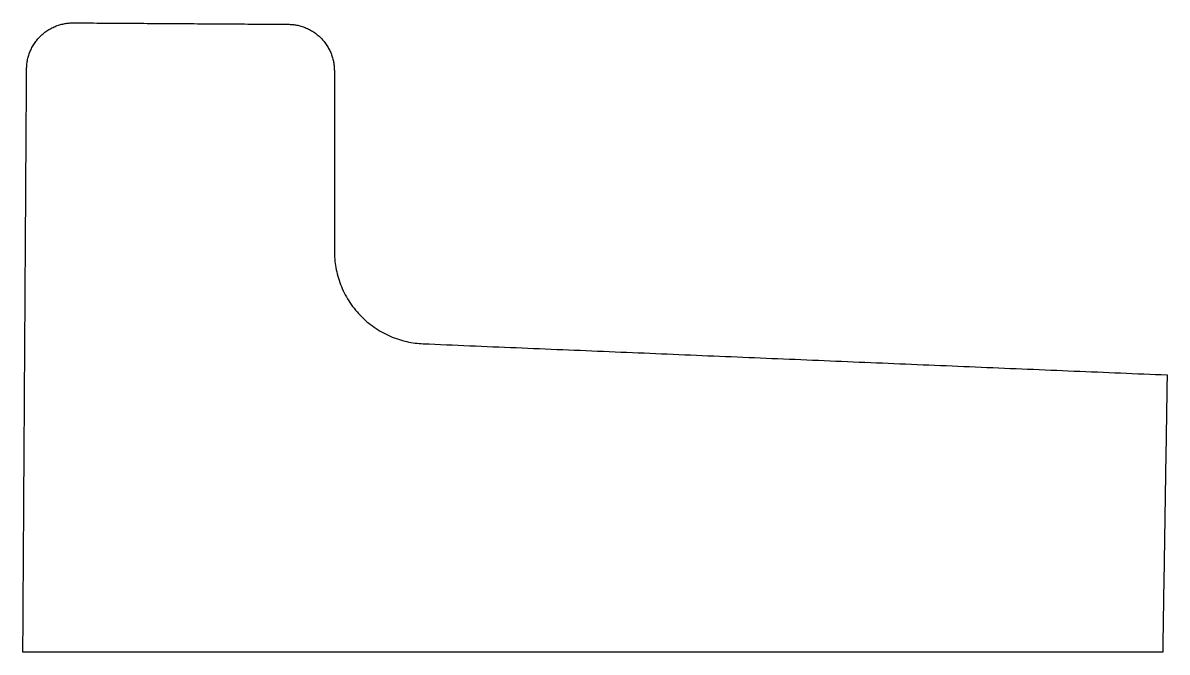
# Model space of a CAD drawing. Header units: inches. Extents: x 0 to 0.514, y 0 to 0.283.
import ezdxf

# ---------------------------------------------------------------- set-up
doc = ezdxf.new("R2010")
doc.units = ezdxf.units.IN
doc.header["$MEASUREMENT"] = 0
doc.layers.add('Default', color=18, linetype='Continuous', true_color=0x000000)

msp = doc.modelspace()

# ---------------------------------------------------------------- linework, layer by layer
at = {"layer": 'Default'}
for points, weights in [([(0.00167, 0.26222), (0.00181, 0.28306), (0.02264, 0.28292)], [1, 0.707106781187, 1]), ([(0.11919, 0.28228), (0.13989, 0.28214), (0.13989, 0.26144)], [1, 0.709453852888, 1]), ([(0.13989, 0.18028), (0.13989, 0.14032), (0.17981, 0.13865)], [1, 0.721763459789, 1])]:
    msp.add_rational_spline(points, weights, degree=2, dxfattribs=at)
for points in [[(0.02264, 0.28292), (0.11919, 0.28228)], [(0, 0), (0.00167, 0.26222)], [(0.13989, 0.26144), (0.13989, 0.18028)], [(0.17981, 0.13865), (0.51392, 0.12464)], [(0.51392, 0.12464), (0.51194, 0)], [(0.51194, 0), (0, 0)]]:
    msp.add_open_spline(points, degree=1, dxfattribs=at)

doc.saveas('drawing.dxf')
